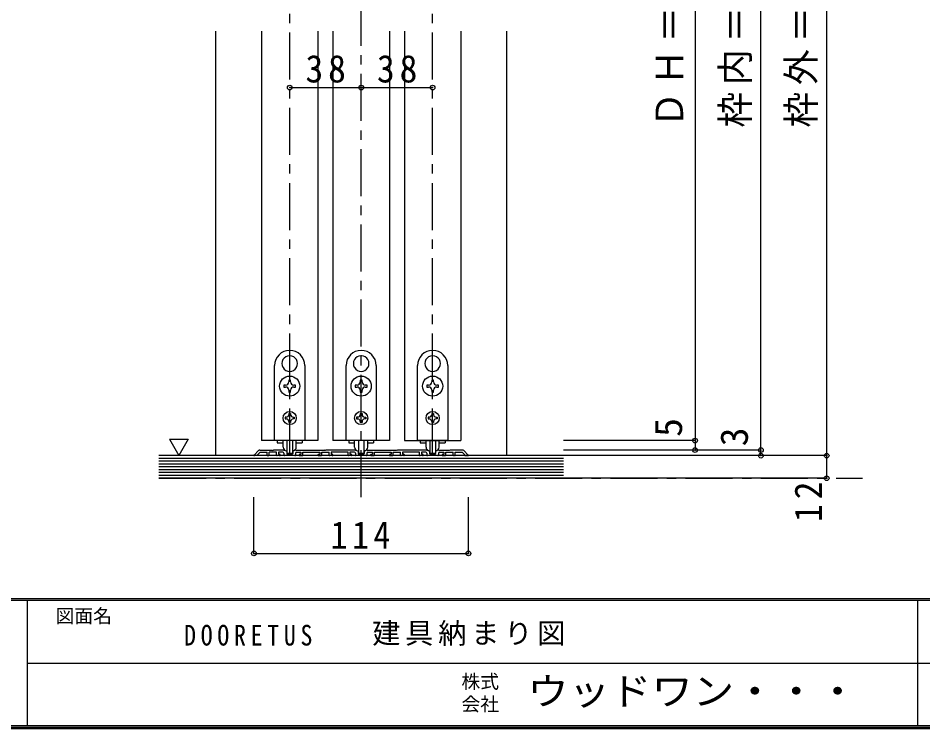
# Model space of a CAD drawing. Units: millimetres at full size, sheet at 1:5. Extents: x -973 to 977, y -718 to 696.
# Drawn here: x -3.3 to 477.8, y -700.8 to -322.8 of the extents above; entities that cross this region are included whole.
import ezdxf
from ezdxf.enums import TextEntityAlignment as Align

# ---------------------------------------------------------------- set-up
doc = ezdxf.new("R2010")
doc.units = ezdxf.units.MM
doc.header["$LTSCALE"] = 5
doc.header["$PDMODE"] = 32
doc.header["$PDSIZE"] = 2.5
doc.linetypes.add('CHAIN1', pattern=[8, 5, -1, 1, -1])
for name, color, linetype in [('0-1_通り芯', 4, 'CHAIN1'), ('0-3_仕上げ', 7, 'Continuous'), ('0-4_枠', 3, 'Continuous'), ('0-6_扉', 6, 'Continuous'), ('0-7_金物', 7, 'Continuous'), ('0-A_文字', 7, 'Continuous'), ('0-B_寸法', 7, 'Continuous'), ('F-0_補助線', 7, 'Continuous'), ('F-1_枠', 6, 'Continuous'), ('F-A_文字', 7, 'Continuous')]:
    doc.layers.add(name, color=color, linetype=linetype)
doc.styles.add('ＭＳ ゴシック', font='')
doc.styles.get('ＭＳ ゴシック').set_extended_font_data('MS Gothic')

msp = doc.modelspace()

# ---------------------------------------------------------------- linework, layer by layer
at = {"layer": '0-1_通り芯'}
for p, q in [((179.153, -577.5), (179.153, -2.5)), ((71.653, -567.5), (445.653, -567.5))]:
    msp.add_line(p, q, dxfattribs=at)
at = {"layer": '0-3_仕上げ', "color": 2}
for p, q in [((286.653, -555.5), (71.653, -555.5)), ((286.653, -567.5), (71.653, -567.5))]:
    msp.add_line(p, q, dxfattribs=at)
at = {"layer": '0-3_仕上げ'}
for p, q in [((286.653, -557), (71.653, -557)), ((286.653, -558.5), (71.653, -558.5)), ((286.653, -560), (71.653, -560)), ((286.653, -561.5), (71.653, -561.5)), ((286.653, -563), (71.653, -563)), ((286.653, -564.5), (71.653, -564.5)), ((286.653, -566), (71.653, -566))]:
    msp.add_line(p, q, dxfattribs=at)
at = {"layer": '0-4_枠', "color": 4}
for p, q in [((101.653, -329.75), (101.653, -555.5)), ((256.653, -555.5), (256.653, -329.75))]:
    msp.add_line(p, q, dxfattribs=at)
at = {"layer": '0-6_扉'}
for p, q in [((126.153, -329.75), (126.153, -547.5)), ((156.153, -329.75), (156.153, -547.5)), ((164.153, -329.75), (164.153, -547.5)), ((194.153, -329.75), (194.153, -547.5)), ((202.153, -329.75), (202.153, -547.5)), ((232.153, -329.75), (232.153, -547.5)), ((156.153, -547.5), (126.153, -547.5)), ((194.153, -547.5), (164.153, -547.5)), ((202.153, -547.5), (232.153, -547.5))]:
    msp.add_line(p, q, dxfattribs=at)
at = {"layer": '0-7_金物'}
for p, q in [((141.054, -502.351), (141.153, -502.45)), ((141.252, -502.351), (141.153, -502.45)), ((179.054, -502.351), (179.153, -502.45)), ((179.252, -502.351), (179.153, -502.45)), ((217.054, -502.351), (217.153, -502.45)), ((217.252, -502.351), (217.153, -502.45)), ((133.153, -547.5), (133.153, -507.5)), ((137.511, -508.489), (137.646, -508.525)), ((137.609, -508.66), (137.646, -508.525)), ((144.795, -508.489), (144.66, -508.525)), ((144.697, -508.66), (144.66, -508.525)), ((149.153, -507.5), (149.153, -547.5)), ((171.153, -547.5), (171.153, -507.5)), ((175.511, -508.489), (175.646, -508.525)), ((175.609, -508.66), (175.646, -508.525)), ((182.795, -508.489), (182.66, -508.525)), ((182.697, -508.66), (182.66, -508.525)), ((187.153, -507.5), (187.153, -547.5)), ((209.153, -547.5), (209.153, -507.5)), ((213.511, -508.489), (213.646, -508.525)), ((213.609, -508.66), (213.646, -508.525)), ((220.795, -508.489), (220.66, -508.525)), ((220.697, -508.66), (220.66, -508.525)), ((225.153, -507.5), (225.153, -547.5)), ((138.953, -518), (138.003, -518)), ((138.003, -518), (138.003, -519)), ((138.003, -519), (138.953, -519)), ((140.653, -515.35), (140.653, -516.3)), ((141.653, -515.35), (140.653, -515.35)), ((141.653, -516.3), (141.653, -515.35)), ((144.303, -518), (143.353, -518)), ((143.353, -519), (144.303, -519)), ((144.303, -519), (144.303, -518)), ((176.953, -518), (176.003, -518)), ((176.003, -518), (176.003, -519)), ((176.003, -519), (176.953, -519)), ((178.653, -515.35), (178.653, -516.3)), ((179.653, -515.35), (178.653, -515.35)), ((179.653, -516.3), (179.653, -515.35)), ((182.303, -518), (181.353, -518)), ((181.353, -519), (182.303, -519)), ((182.303, -519), (182.303, -518)), ((214.953, -518), (214.003, -518)), ((214.003, -518), (214.003, -519)), ((214.003, -519), (214.953, -519)), ((216.653, -515.35), (216.653, -516.3)), ((217.653, -515.35), (216.653, -515.35)), ((217.653, -516.3), (217.653, -515.35)), ((220.303, -518), (219.353, -518)), ((219.353, -519), (220.303, -519)), ((220.303, -519), (220.303, -518)), ((141.653, -521.65), (141.653, -520.7)), ((179.653, -521.65), (179.653, -520.7)), ((217.653, -521.65), (217.653, -520.7)), ((140.653, -533.1), (141.653, -533.1)), ((140.653, -533.1), (140.653, -533.7)), ((141.653, -533.1), (141.653, -533.7)), ((178.653, -533.1), (179.653, -533.1)), ((178.653, -533.1), (178.653, -533.7)), ((179.653, -533.1), (179.653, -533.7)), ((216.653, -533.1), (217.653, -533.1)), ((216.653, -533.1), (216.653, -533.7)), ((217.653, -533.1), (217.653, -533.7)), ((139.353, -535), (138.753, -535)), ((138.753, -535), (138.753, -536)), ((138.753, -536), (139.353, -536)), ((140.653, -537.3), (140.653, -537.9)), ((141.653, -537.9), (140.653, -537.9)), ((141.653, -537.3), (141.653, -537.9)), ((142.953, -535), (143.553, -535)), ((177.353, -535), (176.753, -535)), ((176.753, -535), (176.753, -536)), ((176.753, -536), (177.353, -536)), ((178.653, -537.3), (178.653, -537.9)), ((179.653, -537.9), (178.653, -537.9)), ((179.653, -537.3), (179.653, -537.9)), ((180.953, -535), (181.553, -535)), ((215.353, -535), (214.753, -535)), ((214.753, -535), (214.753, -536)), ((214.753, -536), (215.353, -536)), ((216.653, -537.3), (216.653, -537.9)), ((217.653, -537.9), (216.653, -537.9)), ((217.653, -537.3), (217.653, -537.9)), ((218.953, -535), (219.553, -535)), ((149.153, -547.5), (133.153, -547.5)), ((134.553, -547.5), (134.553, -548.7)), ((137.653, -550.921), (137.653, -547.5)), ((139.653, -547.5), (139.653, -554.121)), ((142.653, -547.5), (142.653, -554.112)), ((144.653, -550.921), (144.653, -547.5)), ((147.753, -547.5), (147.753, -548.7)), ((187.153, -547.5), (171.153, -547.5)), ((172.553, -547.5), (172.553, -548.7)), ((175.653, -550.921), (175.653, -547.5)), ((177.653, -547.5), (177.653, -554.121)), ((180.653, -547.5), (180.653, -554.112)), ((182.653, -550.921), (182.653, -547.5)), ((185.753, -547.5), (185.753, -548.7)), ((225.153, -547.5), (209.153, -547.5)), ((210.553, -547.5), (210.553, -548.7)), ((213.653, -550.921), (213.653, -547.5)), ((215.653, -547.5), (215.653, -554.121)), ((218.653, -547.5), (218.653, -554.112)), ((220.653, -550.921), (220.653, -547.5)), ((223.753, -547.5), (223.753, -548.7)), ((134.553, -548.7), (137.685, -548.7)), ((144.621, -548.7), (147.753, -548.7)), ((172.553, -548.7), (175.685, -548.7)), ((182.621, -548.7), (185.753, -548.7)), ((210.553, -548.7), (213.685, -548.7)), ((220.621, -548.7), (223.753, -548.7)), ((142.353, -554.421), (139.953, -554.421)), ((180.353, -554.421), (177.953, -554.421)), ((218.353, -554.421), (215.953, -554.421))]:
    msp.add_line(p, q, dxfattribs=at)
at = {"layer": '0-7_金物', "color": 3}
for p, q in [((124.577, -552.793), (122.212, -555.159)), ((137.924, -552.5), (132.453, -552.5)), ((138.078, -552.524), (139.207, -552.888)), ((144.228, -552.524), (143.1, -552.888)), ((144.382, -552.5), (159.853, -552.5)), ((160.153, -552.8), (159.853, -552.5)), ((160.453, -552.5), (160.153, -552.8)), ((175.924, -552.5), (160.453, -552.5)), ((176.078, -552.524), (177.207, -552.888)), ((182.228, -552.524), (181.1, -552.888)), ((182.382, -552.5), (197.853, -552.5)), ((198.153, -552.8), (197.853, -552.5)), ((198.453, -552.5), (198.153, -552.8)), ((213.924, -552.5), (198.453, -552.5)), ((214.078, -552.524), (215.207, -552.888)), ((220.228, -552.524), (219.1, -552.888)), ((220.382, -552.5), (225.853, -552.5)), ((226.153, -552.8), (225.853, -552.5)), ((226.453, -552.5), (226.153, -552.8)), ((233.022, -552.5), (226.453, -552.5)), ((233.729, -552.793), (236.094, -555.159)), ((123.953, -555.5), (122.353, -555.5)), ((124.153, -554.914), (125.367, -553.7)), ((124.153, -555.3), (124.153, -554.914)), ((125.367, -553.7), (129.153, -553.7)), ((129.153, -555.2), (129.153, -553.7)), ((129.453, -555.5), (129.853, -555.5)), ((130.153, -555.2), (130.153, -553.7)), ((135.753, -555.5), (134.453, -555.5)), ((135.753, -554.7), (135.153, -554.7)), ((138.053, -554.2), (138.053, -555.2)), ((143.953, -555.5), (138.353, -555.5)), ((139.553, -553.364), (139.553, -554.4)), ((139.853, -554.7), (142.453, -554.7)), ((142.753, -553.364), (142.753, -554.4)), ((144.253, -554.2), (144.253, -555.2)), ((144.753, -553.7), (147.153, -553.7)), ((146.553, -554.7), (147.153, -554.7)), ((146.553, -555.5), (147.853, -555.5)), ((147.153, -553.7), (147.153, -554.7)), ((148.153, -553.7), (157.153, -553.7)), ((148.153, -555.2), (148.153, -553.7)), ((156.553, -554.7), (157.153, -554.7)), ((156.553, -555.5), (157.853, -555.5)), ((157.153, -553.7), (157.153, -554.7)), ((158.153, -553.7), (162.153, -553.7)), ((158.153, -555.2), (158.153, -553.7)), ((162.153, -555.2), (162.153, -553.7)), ((163.753, -555.5), (162.453, -555.5)), ((163.753, -554.7), (163.153, -554.7)), ((173.753, -555.5), (172.453, -555.5)), ((173.753, -554.7), (173.153, -554.7)), ((176.053, -554.2), (176.053, -555.2)), ((181.953, -555.5), (176.353, -555.5)), ((177.553, -553.364), (177.553, -554.4)), ((177.853, -554.7), (180.453, -554.7)), ((180.753, -553.364), (180.753, -554.4)), ((182.253, -554.2), (182.253, -555.2)), ((182.753, -553.7), (185.153, -553.7)), ((184.553, -554.7), (185.153, -554.7)), ((184.553, -555.5), (185.853, -555.5)), ((185.153, -553.7), (185.153, -554.7)), ((186.153, -553.7), (195.153, -553.7)), ((186.153, -555.2), (186.153, -553.7)), ((194.553, -554.7), (195.153, -554.7)), ((194.553, -555.5), (195.853, -555.5)), ((195.153, -553.7), (195.153, -554.7)), ((196.153, -553.7), (200.153, -553.7)), ((196.153, -555.2), (196.153, -553.7)), ((200.153, -555.2), (200.153, -553.7)), ((201.753, -555.5), (200.453, -555.5)), ((201.753, -554.7), (201.153, -554.7)), ((211.753, -555.5), (210.453, -555.5)), ((211.753, -554.7), (211.153, -554.7)), ((214.053, -554.2), (214.053, -555.2)), ((219.953, -555.5), (214.353, -555.5)), ((215.553, -553.364), (215.553, -554.4)), ((215.853, -554.7), (218.453, -554.7)), ((218.753, -553.364), (218.753, -554.4)), ((220.253, -554.2), (220.253, -555.2)), ((220.753, -553.7), (223.153, -553.7)), ((222.553, -554.7), (223.153, -554.7)), ((222.553, -555.5), (223.853, -555.5)), ((223.153, -553.7), (223.153, -554.7)), ((224.153, -553.7), (228.153, -553.7)), ((224.153, -555.2), (224.153, -553.7)), ((228.153, -555.2), (228.153, -553.7)), ((228.853, -555.5), (228.453, -555.5)), ((229.153, -553.7), (232.939, -553.7)), ((229.153, -555.2), (229.153, -553.7)), ((234.353, -555.5), (235.953, -555.5))]:
    msp.add_line(p, q, dxfattribs=at)
at = {"layer": '0-7_金物'}
for points in [[(140.653, -520.7), (140.653, -521.65), (141.653, -521.65)], [(178.653, -520.7), (178.653, -521.65), (179.653, -521.65)], [(216.653, -520.7), (216.653, -521.65), (217.653, -521.65)], [(143.553, -535), (143.553, -536), (142.953, -536)], [(181.553, -535), (181.553, -536), (180.953, -536)], [(219.553, -535), (219.553, -536), (218.953, -536)]]:
    msp.add_lwpolyline(points, dxfattribs=at)
at = {"layer": '0-7_金物', "color": 3}
for points in [[(125.284, -552.5), (131.853, -552.5), (132.153, -552.8), (132.453, -552.5)], [(134.153, -555.2), (134.153, -553.7), (130.153, -553.7)], [(137.553, -553.7), (135.153, -553.7), (135.153, -554.7)], [(172.153, -555.2), (172.153, -553.7), (163.153, -553.7), (163.153, -554.7)], [(175.553, -553.7), (173.153, -553.7), (173.153, -554.7)], [(210.153, -555.2), (210.153, -553.7), (201.153, -553.7), (201.153, -554.7)], [(213.553, -553.7), (211.153, -553.7), (211.153, -554.7)], [(234.153, -555.3), (234.153, -554.914), (232.939, -553.7)]]:
    msp.add_lwpolyline(points, dxfattribs=at)
at = {"layer": '0-7_金物'}
for centre, radius in [((141.153, -518.5), 5.35), ((179.153, -518.5), 5.35), ((217.153, -518.5), 5.35), ((141.153, -535.5), 3.5), ((179.153, -535.5), 3.5), ((217.153, -535.5), 3.5)]:
    msp.add_circle(centre, radius, dxfattribs=at)
for centre, radius, start, end in [((141.153, -507.5), 8, 0, 180), ((179.153, -507.5), 8, 0, 180), ((217.153, -507.5), 8, 0, 180), ((141.153, -506.5), 4.15, 91.3645, 208.6355), ((141.153, -506.5), 4.15, 331.3645, 88.6355), ((179.153, -506.5), 4.15, 91.3645, 208.6355), ((179.153, -506.5), 4.15, 331.3645, 88.6355), ((217.153, -506.5), 4.15, 91.3645, 208.6355), ((217.153, -506.5), 4.15, 331.3645, 88.6355), ((141.153, -506.5), 4.15, 211.3645, 328.6355), ((179.153, -506.5), 4.15, 211.3645, 328.6355), ((217.153, -506.5), 4.15, 211.3645, 328.6355), ((138.953, -516.3), 1.7, 270, 0), ((138.953, -520.7), 1.7, 0, 90), ((143.353, -516.3), 1.7, 180, 270), ((143.353, -520.7), 1.7, 90, 180), ((176.953, -516.3), 1.7, 270, 0), ((176.953, -520.7), 1.7, 0, 90), ((181.353, -516.3), 1.7, 180, 270), ((181.353, -520.7), 1.7, 90, 180), ((214.953, -516.3), 1.7, 270, 0), ((214.953, -520.7), 1.7, 0, 90), ((219.353, -516.3), 1.7, 180, 270), ((219.353, -520.7), 1.7, 90, 180), ((139.353, -533.7), 1.3, 270, 0), ((142.953, -533.7), 1.3, 180, 270), ((177.353, -533.7), 1.3, 270, 0), ((180.953, -533.7), 1.3, 180, 270), ((215.353, -533.7), 1.3, 270, 0), ((218.953, -533.7), 1.3, 180, 270), ((139.353, -537.3), 1.3, 0, 90), ((142.953, -537.3), 1.3, 90, 180), ((177.353, -537.3), 1.3, 0, 90), ((180.953, -537.3), 1.3, 90, 180), ((215.353, -537.3), 1.3, 0, 90), ((218.953, -537.3), 1.3, 90, 180), ((139.653, -550.921), 2, 180, 264.78409), ((139.453, -553.112), 0.2, 0, 84.78409), ((142.853, -553.112), 0.2, 95.21591, 180), ((142.653, -550.921), 2, 275.21591, 0), ((177.653, -550.921), 2, 180, 264.78409), ((177.453, -553.112), 0.2, 0, 84.78409), ((180.853, -553.112), 0.2, 95.21591, 180), ((180.653, -550.921), 2, 275.21591, 0), ((215.653, -550.921), 2, 180, 264.78409), ((215.453, -553.112), 0.2, 0, 84.78409), ((218.853, -553.112), 0.2, 95.21591, 180), ((218.653, -550.921), 2, 275.21591, 0), ((139.953, -554.121), 0.3, 180, 270), ((142.353, -554.121), 0.3, 270, 0), ((177.953, -554.121), 0.3, 180, 270), ((180.353, -554.121), 0.3, 270, 0), ((215.953, -554.121), 0.3, 180, 270), ((218.353, -554.121), 0.3, 270, 0)]:
    msp.add_arc(centre, radius, start, end, dxfattribs=at)
at = {"layer": '0-7_金物', "color": 3}
for centre, radius, start, end in [((125.284, -553.5), 1, 90, 135), ((137.924, -553), 0.5, 72.1213, 90), ((139.053, -553.364), 0.5, 0, 72.1213), ((143.253, -553.364), 0.5, 107.8787, 180), ((144.382, -553), 0.5, 90, 107.8787), ((175.924, -553), 0.5, 72.1213, 90), ((177.053, -553.364), 0.5, 0, 72.1213), ((181.253, -553.364), 0.5, 107.8787, 180), ((182.382, -553), 0.5, 90, 107.8787), ((213.924, -553), 0.5, 72.1213, 90), ((215.053, -553.364), 0.5, 0, 72.1213), ((219.253, -553.364), 0.5, 107.8787, 180), ((220.382, -553), 0.5, 90, 107.8787), ((233.022, -553.5), 1, 45, 90), ((122.353, -555.3), 0.2, 135, 270), ((123.953, -555.3), 0.2, 270, 0), ((129.453, -555.2), 0.3, 180, 270), ((129.853, -555.2), 0.3, 270, 0), ((134.453, -555.2), 0.3, 180, 270), ((135.753, -555.1), 0.4, 0, 90), ((135.753, -555.1), 0.4, 270, 0), ((137.553, -554.2), 0.5, 0, 90), ((138.353, -555.2), 0.3, 180, 270), ((139.853, -554.4), 0.3, 180, 270), ((142.453, -554.4), 0.3, 270, 0), ((143.953, -555.2), 0.3, 270, 0), ((144.753, -554.2), 0.5, 90, 180), ((146.553, -555.1), 0.4, 90, 180), ((146.553, -555.1), 0.4, 180, 270), ((147.853, -555.2), 0.3, 270, 0), ((156.553, -555.1), 0.4, 90, 180), ((156.553, -555.1), 0.4, 180, 270), ((157.853, -555.2), 0.3, 270, 0), ((162.453, -555.2), 0.3, 180, 270), ((163.753, -555.1), 0.4, 0, 90), ((163.753, -555.1), 0.4, 270, 0), ((172.453, -555.2), 0.3, 180, 270), ((173.753, -555.1), 0.4, 0, 90), ((173.753, -555.1), 0.4, 270, 0), ((175.553, -554.2), 0.5, 0, 90), ((176.353, -555.2), 0.3, 180, 270), ((177.853, -554.4), 0.3, 180, 270), ((180.453, -554.4), 0.3, 270, 0), ((181.953, -555.2), 0.3, 270, 0), ((182.753, -554.2), 0.5, 90, 180), ((184.553, -555.1), 0.4, 90, 180), ((184.553, -555.1), 0.4, 180, 270), ((185.853, -555.2), 0.3, 270, 0), ((194.553, -555.1), 0.4, 90, 180), ((194.553, -555.1), 0.4, 180, 270), ((195.853, -555.2), 0.3, 270, 0), ((200.453, -555.2), 0.3, 180, 270), ((201.753, -555.1), 0.4, 0, 90), ((201.753, -555.1), 0.4, 270, 0), ((210.453, -555.2), 0.3, 180, 270), ((211.753, -555.1), 0.4, 0, 90), ((211.753, -555.1), 0.4, 270, 0), ((213.553, -554.2), 0.5, 0, 90), ((214.353, -555.2), 0.3, 180, 270), ((215.853, -554.4), 0.3, 180, 270), ((218.453, -554.4), 0.3, 270, 0), ((219.953, -555.2), 0.3, 270, 0), ((220.753, -554.2), 0.5, 90, 180), ((222.553, -555.1), 0.4, 90, 180), ((222.553, -555.1), 0.4, 180, 270), ((223.853, -555.2), 0.3, 270, 0), ((228.453, -555.2), 0.3, 180, 270), ((228.853, -555.2), 0.3, 270, 0), ((234.353, -555.3), 0.2, 180, 270), ((235.953, -555.3), 0.2, 270, 45)]:
    msp.add_arc(centre, radius, start, end, dxfattribs=at)
at = {"layer": '0-A_文字'}
msp.add_line((77.218, -546.686), (82.218, -555.347), dxfattribs=at)
msp.add_lwpolyline([(77.218, -546.686), (87.218, -546.686), (82.218, -555.347)], dxfattribs=at)
at = {"layer": '0-B_寸法', "color": 4}
for p, q in [((426.653, -555.5), (426.653, -48)), ((391.653, -552.5), (391.653, -78)), ((356.653, -92), (356.653, -547.5)), ((141.153, -359.75), (179.153, -359.75)), ((179.153, -359.75), (217.153, -359.75)), ((356.653, -547.5), (286.653, -547.5)), ((356.653, -547.5), (356.653, -552.5)), ((391.653, -552.5), (286.653, -552.5)), ((391.653, -555.5), (391.653, -552.5)), ((426.653, -555.5), (286.653, -555.5)), ((426.653, -567.5), (426.653, -555.5)), ((426.653, -567.5), (286.653, -567.5)), ((122.153, -607.5), (122.153, -577.5)), ((236.153, -607.5), (236.153, -577.5)), ((122.153, -607.5), (236.153, -607.5))]:
    msp.add_line(p, q, dxfattribs=at)
at = {"layer": '0-B_寸法', "color": 4, "linetype": 'CHAIN1'}
for p, q in [((141.153, -555.5), (141.153, -62)), ((217.153, -555.5), (217.153, -62))]:
    msp.add_line(p, q, dxfattribs=at)
at = {"layer": '0-B_寸法'}
for p in [(141.153, -359.75), (179.153, -359.75), (217.153, -359.75), (356.653, -547.5), (356.653, -552.5), (391.653, -552.5), (391.653, -555.5), (426.653, -555.5), (426.653, -567.5), (122.153, -607.5), (236.153, -607.5)]:
    msp.add_point(p, dxfattribs=at)
at = {"layer": 'F-1_枠'}
for p, q in [((976.653, -631.667), (-973.347, -631.667)), ((976.653, -632.5), (-973.347, -632.5)), ((1.653, -632.5), (1.653, -699.167)), ((474.986, -632.5), (474.986, -699.167)), ((1.653, -665.833), (974.986, -665.834)), ((976.653, -699.167), (-973.347, -699.167)), ((976.653, -700), (-973.347, -700)), ((976.653, -700.833), (-973.347, -700.833))]:
    msp.add_line(p, q, dxfattribs=at)

# ---------------------------------------------------------------- texts
at = {"layer": '0-B_寸法', "style": 'ＭＳ ゴシック'}
for s, p in [('5', (354.153, -545.5)), ('3', (389.153, -550.5))]:
    msp.add_text(s, height=14.66, rotation=90, dxfattribs=at).set_placement(p, align=Align.BOTTOM_LEFT)
at = {"layer": '0-B_寸法', "char_height": 14.66, "attachment_point": 7, "rotation": 90, "style": 'ＭＳ ゴシック'}
for s, insert in [('\\T1.19;\\W0.95;ＤＨ＝2,348', (354.153, -381)), ('\\T1.19;\\W0.95;枠内＝2,367', (389.153, -381)), ('\\T1.19;\\W0.95;枠外＝2,400', (424.153, -381)), ('\\T1.27;\\W0.95;12', (424.153, -590.75))]:
    msp.add_mtext(s, dxfattribs=dict(at, insert=insert))
at = {"layer": '0-B_寸法', "char_height": 14.66, "attachment_point": 7, "style": 'ＭＳ ゴシック'}
for s, insert in [('\\T1.27;\\W0.95;38', (149.528, -357.25)), ('\\T1.27;\\W0.95;38', (187.528, -357.25)), ('\\T1.27;\\W0.9;114', (162.903, -605))]:
    msp.add_mtext(s, dxfattribs=dict(at, insert=insert))
at = {"layer": 'F-0_補助線', "char_height": 11, "attachment_point": 7, "style": 'ＭＳ ゴシック'}
for s, insert in [('\\T1.17;建具納まり図', (184.986, -656.667)), ('\\T1.39;\\W0.85;DOORETUS', (84.986, -656.667))]:
    msp.add_mtext(s, dxfattribs=dict(at, insert=insert))
at = {"layer": 'F-A_文字', "style": 'ＭＳ ゴシック'}
for s, p in [('図面名', (16.653, -646.667)), ('株式', (232.486, -681.5)), ('会社', (232.486, -693.5))]:
    msp.add_text(s, height=7.331, dxfattribs=at).set_placement(p, align=Align.BOTTOM_LEFT)
at = {"layer": 'F-A_文字', "style": 'ＭＳ ゴシック', "width": 1.1}
msp.add_text('ウッドワン・・・', height=14.66, dxfattribs=at).set_placement((267.486, -692.5), align=Align.BOTTOM_LEFT)

doc.saveas('drawing.dxf')
